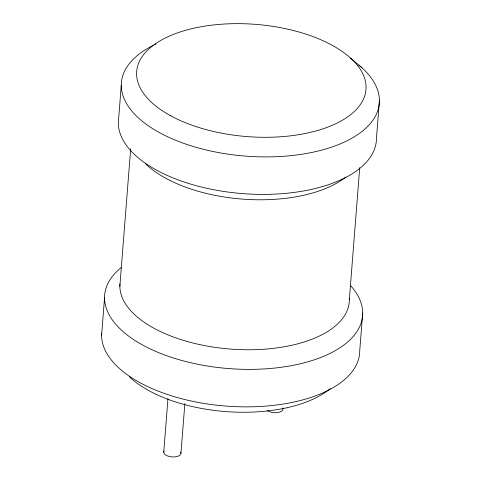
<?xml version="1.0" encoding="UTF-8"?>
<svg xmlns="http://www.w3.org/2000/svg" width="481" height="481" viewBox="0 0 481 481"><rect width="100%" height="100%" fill="white"/><g stroke="black" fill="none" stroke-linecap="round" stroke-linejoin="round"><path stroke-width="0.72" d="M101.587 335.323L104.533 297.829M121.26 85.365L118.308 122.859A129.383 63.318 4.5 0 0 247.601 193.945A129.383 63.318 4.5 0 0 376.467 138.077L379.413 100.583M119.859 286.177L130.67 148.888M163.738 452.212L167.947 398.755M180.952 453.228L184.866 403.481M349.332 299.705L359.728 167.635M362.692 313.047L359.74 350.541A129.383 63.318 4.5 0 1 228.691 406.277A129.383 63.318 4.5 0 1 101.653 333.177M350.589 58.123L362.013 67.827M180.652 452.11A8.628 4.221 4.5 0 1 172.36 456.95A8.628 4.221 4.5 0 1 164.027 451.13M282.708 407.87A8.628 4.221 4.5 0 1 278.048 412.524A8.628 4.221 4.5 0 1 267.358 410.485M361.015 66.931A129.383 63.318 4.5 0 1 327.874 148.346A129.383 63.318 4.5 0 1 155.742 130.501A129.383 63.318 4.5 0 1 153.174 45.388M154.575 44.691A129.383 63.318 4.5 0 1 156 44.018M358.928 65.151A129.383 63.318 4.5 0 1 359.986 66.041M349.296 298.31A115.007 56.283 4.5 0 1 233.97 349.314A115.007 56.283 4.5 0 1 119.943 283.982M350.835 285.876A129.383 63.318 4.5 0 1 228.451 368.548A129.383 63.318 4.5 0 1 121.086 267.622M345.863 177.038A115.007 56.283 4.5 0 1 244.805 199.278A115.007 56.283 4.5 0 1 145.388 163.678M330.405 388.468A115.007 56.283 4.5 0 1 229.972 411.862A115.007 56.283 4.5 0 1 129.239 376.695M170.322 115.59A115.007 56.283 4.5 0 0 362.193 101.611A115.007 56.283 4.5 0 0 221.44 24.224A115.007 56.283 4.5 0 0 170.322 115.59"/></g></svg>
